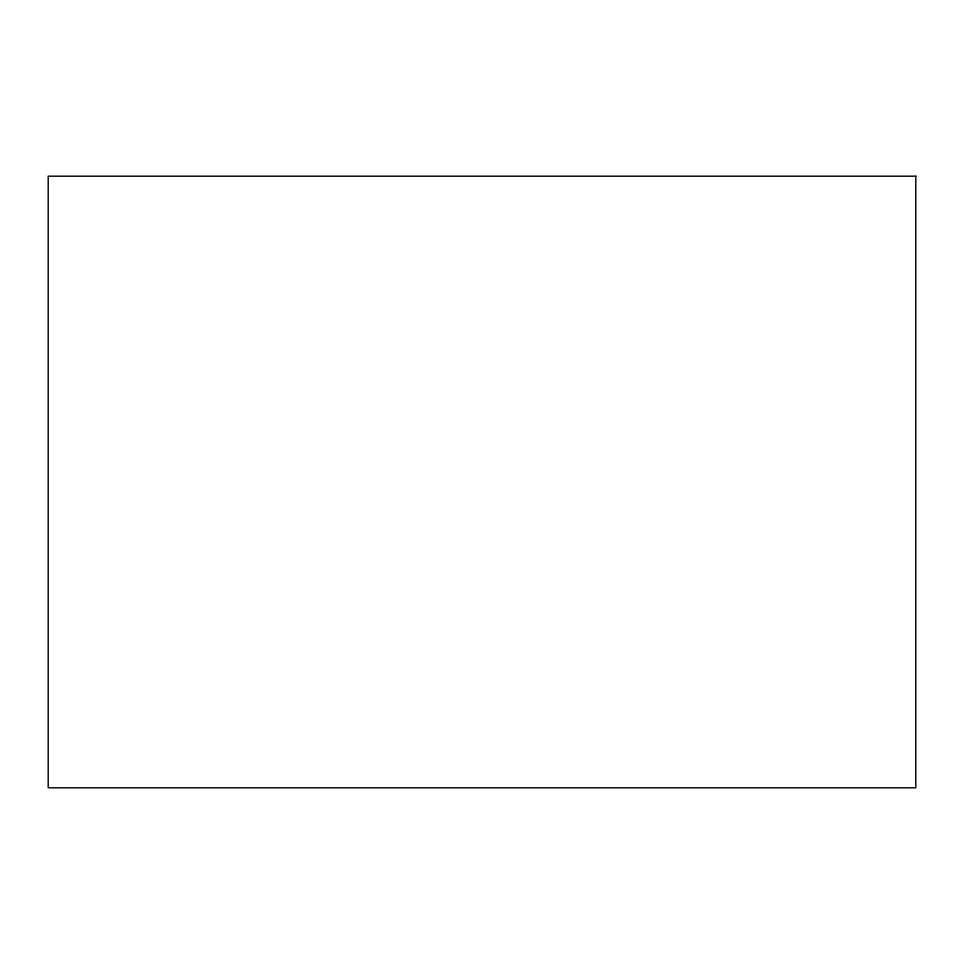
<?xml version="1.0" encoding="UTF-8"?>
<svg xmlns="http://www.w3.org/2000/svg" width="964" height="964" viewBox="0 0 964 964"><rect width="100%" height="100%" fill="white"/><g stroke="black" fill="none" stroke-linecap="round" stroke-linejoin="round"><path stroke-width="1.45" d="M915.8 176.195L48.2 176.195L48.2 787.805L915.8 787.805L915.8 176.195"/></g></svg>
